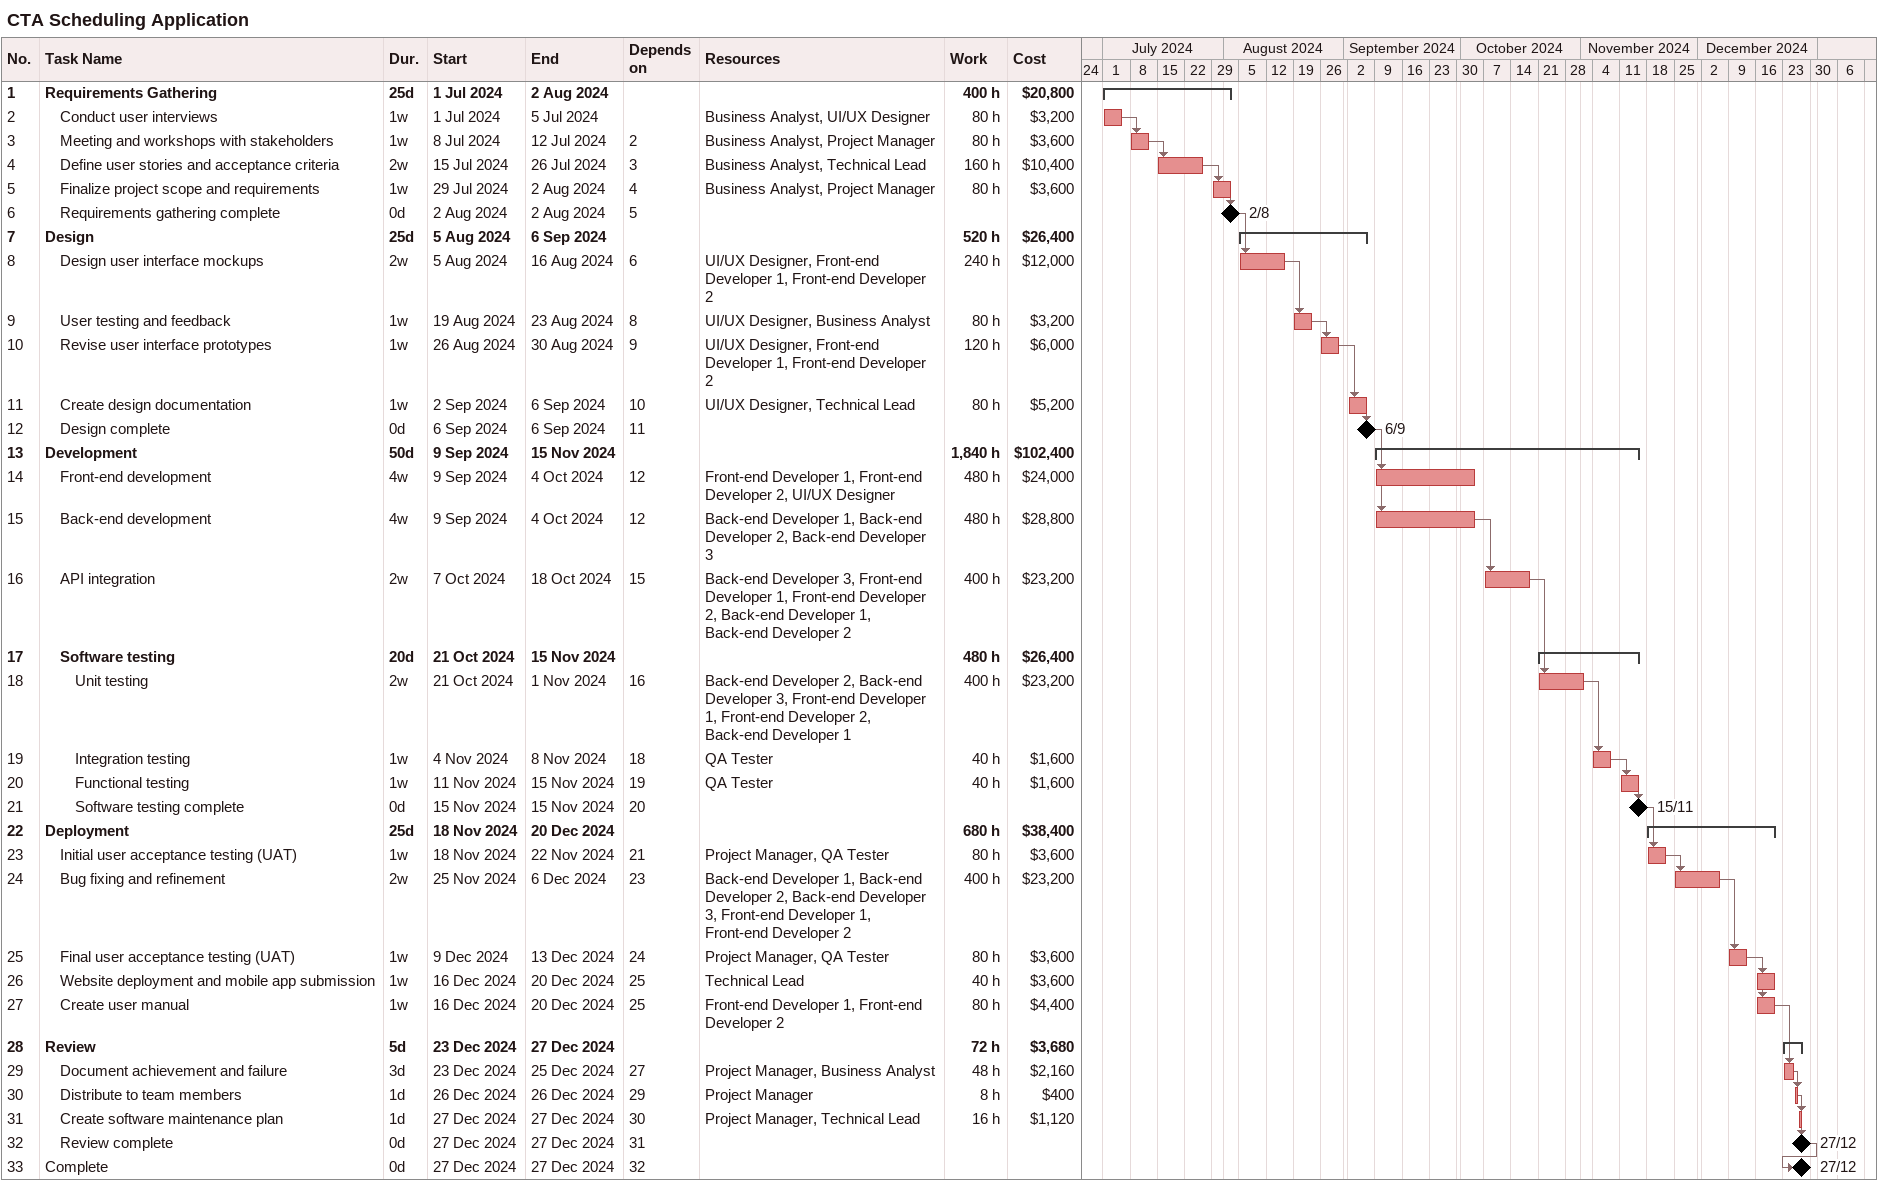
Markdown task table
CTA Scheduling Application

| ID | Level | Task | Duration | Start | Finish | Predecessors | Resources | Work (h) | Cost ($) |
|---|---|---|---|---|---|---|---|---|---|
| 1 | 1 | **Requirements Gathering** | 25d | 2024-07-01 | 2024-08-02 |  |  | 400 | 20800 |
| 2 | 2 | Conduct user interviews | 1w | 2024-07-01 | 2024-07-05 |  | Business Analyst, UI/UX Designer | 80 | 3200 |
| 3 | 2 | Meeting and workshops with stakeholders | 1w | 2024-07-08 | 2024-07-12 | 2 | Business Analyst, Project Manager | 80 | 3600 |
| 4 | 2 | Define user stories and acceptance criteria | 2w | 2024-07-15 | 2024-07-26 | 3 | Business Analyst, Technical Lead | 160 | 10400 |
| 5 | 2 | Finalize project scope and requirements | 1w | 2024-07-29 | 2024-08-02 | 4 | Business Analyst, Project Manager | 80 | 3600 |
| 6 | 2 | Requirements gathering complete | 0d | 2024-08-02 | 2024-08-02 | 5 |  |  |  |
| 7 | 1 | **Design** | 25d | 2024-08-05 | 2024-09-06 |  |  | 520 | 26400 |
| 8 | 2 | Design user interface mockups | 2w | 2024-08-05 | 2024-08-16 | 6 | UI/UX Designer, Front-end Developer 1, Front-end Developer 2 | 240 | 12000 |
| 9 | 2 | User testing and feedback | 1w | 2024-08-19 | 2024-08-23 | 8 | UI/UX Designer, Business Analyst | 80 | 3200 |
| 10 | 2 | Revise user interface prototypes | 1w | 2024-08-26 | 2024-08-30 | 9 | UI/UX Designer, Front-end Developer 1, Front-end Developer 2 | 120 | 6000 |
| 11 | 2 | Create design documentation | 1w | 2024-09-02 | 2024-09-06 | 10 | UI/UX Designer, Technical Lead | 80 | 5200 |
| 12 | 2 | Design complete | 0d | 2024-09-06 | 2024-09-06 | 11 |  |  |  |
| 13 | 1 | **Development** | 50d | 2024-09-09 | 2024-11-15 |  |  | 1840 | 102400 |
| 14 | 2 | Front-end development | 4w | 2024-09-09 | 2024-10-04 | 12 | Front-end Developer 1, Front-end Developer 2, UI/UX Designer | 480 | 24000 |
| 15 | 2 | Back-end development | 4w | 2024-09-09 | 2024-10-04 | 12 | Back-end Developer 1, Back-end Developer 2, Back-end Developer 3 | 480 | 28800 |
| 16 | 2 | API integration | 2w | 2024-10-07 | 2024-10-18 | 15 | Back-end Developer 3, Front-end Developer 1, Front-end Developer 2, Back-end Developer 1, Back-end Developer 2 | 400 | 23200 |
| 17 | 2 | **Software testing** | 20d | 2024-10-21 | 2024-11-15 |  |  | 480 | 26400 |
| 18 | 3 | Unit testing | 2w | 2024-10-21 | 2024-11-01 | 16 | Back-end Developer 2, Back-end Developer 3, Front-end Developer 1, Front-end Developer 2, Back-end Developer 1 | 400 | 23200 |
| 19 | 3 | Integration testing | 1w | 2024-11-04 | 2024-11-08 | 18 | QA Tester | 40 | 1600 |
| 20 | 3 | Functional testing | 1w | 2024-11-11 | 2024-11-15 | 19 | QA Tester | 40 | 1600 |
| 21 | 3 | Software testing complete | 0d | 2024-11-15 | 2024-11-15 | 20 |  |  |  |
| 22 | 1 | **Deployment** | 25d | 2024-11-18 | 2024-12-20 |  |  | 680 | 38400 |
| 23 | 2 | Initial user acceptance testing (UAT) | 1w | 2024-11-18 | 2024-11-22 | 21 | Project Manager, QA Tester | 80 | 3600 |
| 24 | 2 | Bug fixing and refinement | 2w | 2024-11-25 | 2024-12-06 | 23 | Back-end Developer 1, Back-end Developer 2, Back-end Developer 3, Front-end Developer 1, Front-end Developer 2 | 400 | 23200 |
| 25 | 2 | Final user acceptance testing (UAT) | 1w | 2024-12-09 | 2024-12-13 | 24 | Project Manager, QA Tester | 80 | 3600 |
| 26 | 2 | Website deployment and mobile app submission | 1w | 2024-12-16 | 2024-12-20 | 25 | Technical Lead | 40 | 3600 |
| 27 | 2 | Create user manual | 1w | 2024-12-16 | 2024-12-20 | 25 | Front-end Developer 1, Front-end Developer 2 | 80 | 4400 |
| 28 | 1 | **Review** | 5d | 2024-12-23 | 2024-12-27 |  |  | 72 | 3680 |
| 29 | 2 | Document achievement and failure | 3d | 2024-12-23 | 2024-12-25 | 27 | Project Manager, Business Analyst | 48 | 2160 |
| 30 | 2 | Distribute to team members | 1d | 2024-12-26 | 2024-12-26 | 29 | Project Manager | 8 | 400 |
| 31 | 2 | Create software maintenance plan | 1d | 2024-12-27 | 2024-12-27 | 30 | Project Manager, Technical Lead | 16 | 1120 |
| 32 | 2 | Review complete | 0d | 2024-12-27 | 2024-12-27 | 31 |  |  |  |
| 33 | 1 | Complete | 0d | 2024-12-27 | 2024-12-27 | 32 |  |  |  |
